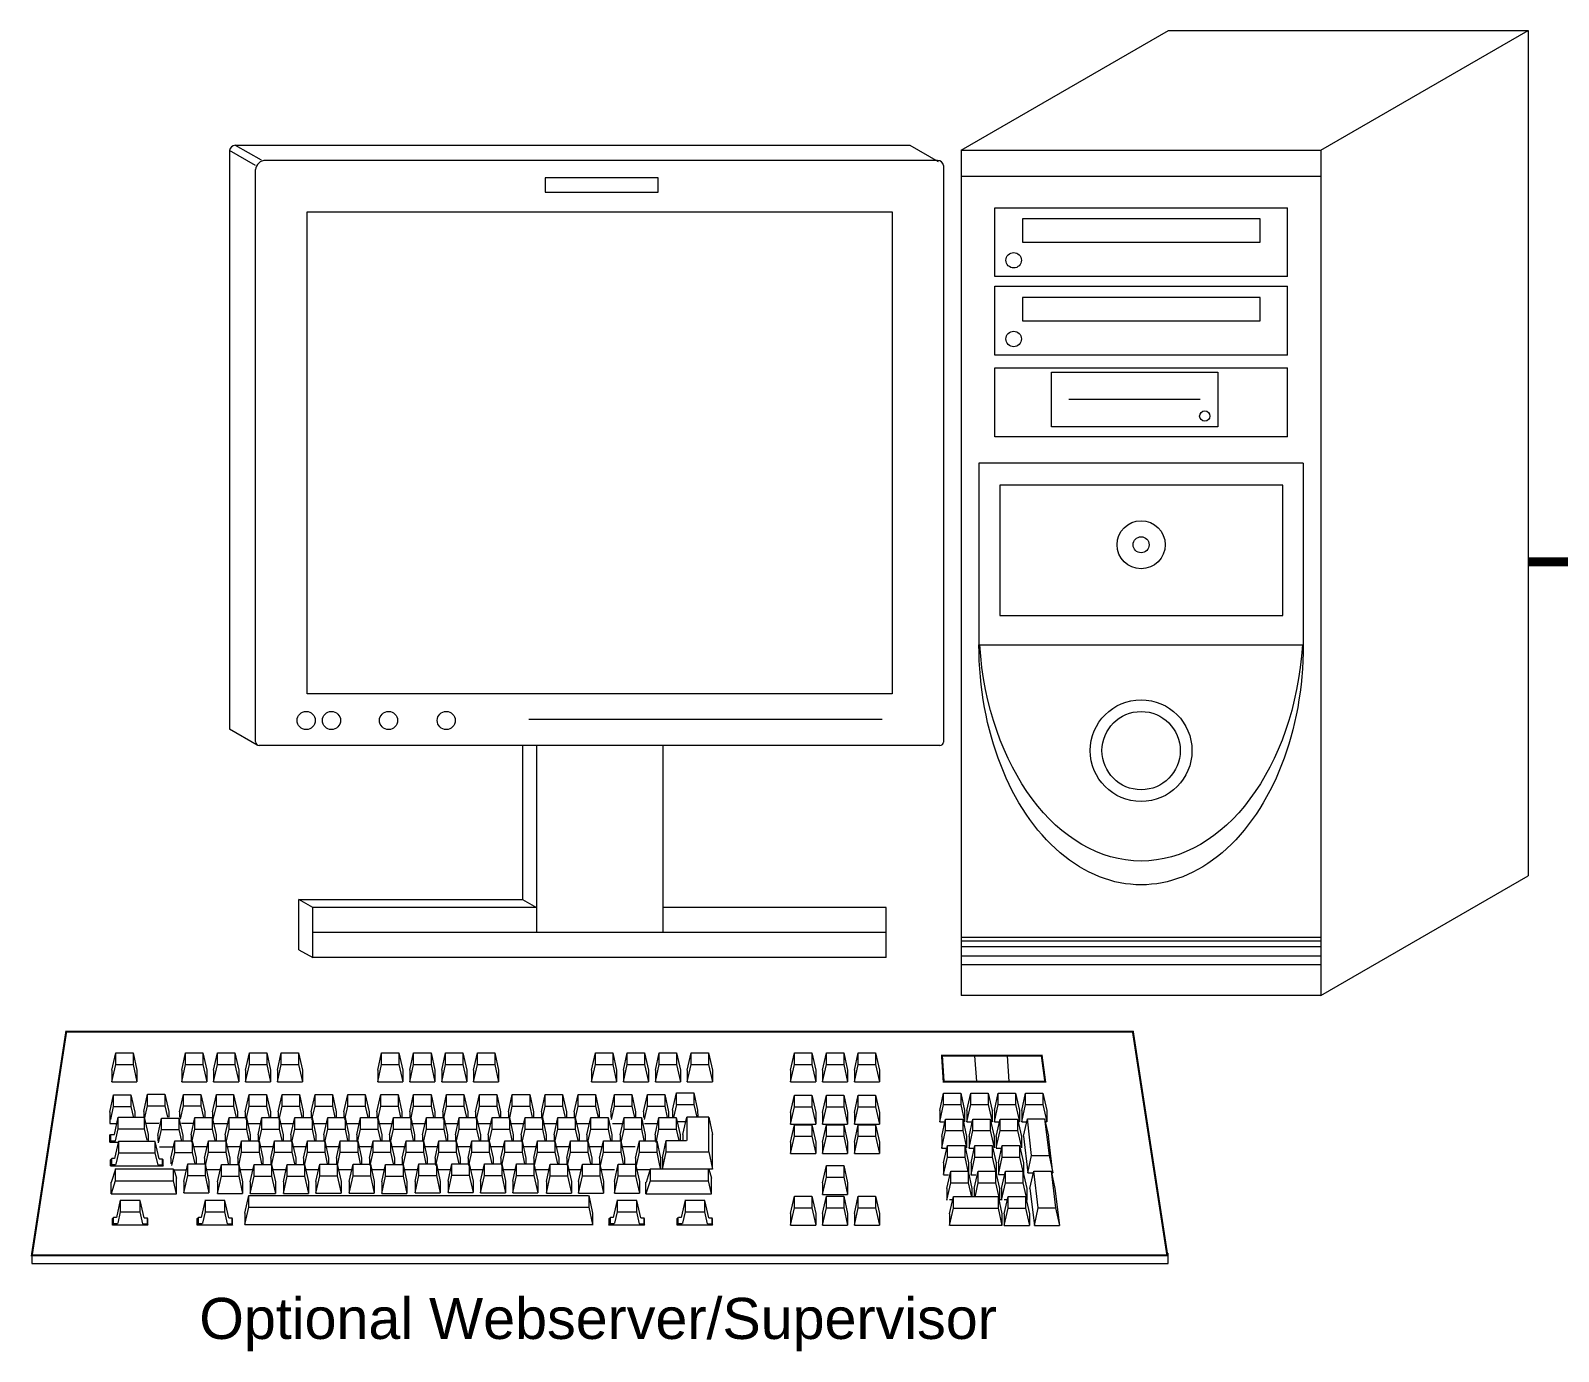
# Model space of a CAD drawing. Header units: inches. Extents: x -60 to 2005, y -577 to 104.
# Drawn here: x 1364.33 to 1374.36, y 67.42 to 76.09 of the extents above; entities that cross this region are included whole.
import ezdxf

# ---------------------------------------------------------------- set-up
doc = ezdxf.new("R2010")
doc.units = ezdxf.units.IN
doc.header["$MEASUREMENT"] = 0
doc.linetypes.add('HIDDEN2', pattern=[0.1875, 0.125, -0.0625])
doc.layers.get('0').update_dxf_attribs({"lineweight": 5})
doc.styles.add('ARIAL', font='arial.ttf')

# ---------------------------------------------------------------- blocks, each defined once
blk = doc.blocks.new('KEY', base_point=(9.745, 4.271))
for p, q in [((9.745, 4.391), (9.785, 4.571)), ((9.754, 4.314), (9.785, 4.451)), ((9.785, 4.571), (9.965, 4.571)), ((9.785, 4.451), (9.785, 4.571)), ((9.785, 4.451), (9.965, 4.451)), ((9.965, 4.571), (9.965, 4.451)), ((9.965, 4.571), (10.005, 4.391)), ((9.965, 4.451), (9.991, 4.332)), ((9.745, 4.391), (9.745, 4.332)), ((10.005, 4.391), (10.005, 4.332)), ((9.764, 4.271), (9.901, 4.271))]:
    blk.add_line(p, q)
blk = doc.blocks.new('KEY3', base_point=(12.38, 4.268))
for p, q in [((12.381, 4.363), (12.421, 4.543)), ((12.421, 4.423), (12.421, 4.543)), ((12.421, 4.543), (12.601, 4.543)), ((12.601, 4.543), (12.641, 4.363)), ((12.601, 4.543), (12.601, 4.423)), ((12.381, 4.243), (12.421, 4.423)), ((12.381, 4.363), (12.381, 4.243)), ((12.421, 4.423), (12.601, 4.423)), ((12.601, 4.423), (12.641, 4.243)), ((12.641, 4.363), (12.641, 4.243)), ((12.381, 4.243), (12.641, 4.243))]:
    blk.add_line(p, q)
blk = doc.blocks.new('*X93')
at = {"color": 0}
for p, q in [((22.75, 3.5), (22.75, 3.5)), ((22.78125, 3.3125), (22.78125, 3.3125)), ((22.8125, 3.125), (22.8125, 3.125))]:
    blk.add_line(p, q, dxfattribs=at)
blk = doc.blocks.new('*X92')
at = {"color": 0}
for p, q in [((22.84375, 2.8125), (22.84375, 2.8125)), ((22.875, 2.625), (22.875, 2.625)), ((22.875, 2.5), (22.875, 2.5)), ((22.90625, 2.3125), (22.90625, 2.3125))]:
    blk.add_line(p, q, dxfattribs=at)

msp = doc.modelspace()

# ---------------------------------------------------------------- linework, layer by layer
for p, q in [((1370.441, 75.309), (1371.802, 76.095)), ((1371.802, 76.095), (1374.164, 76.095)), ((1372.803, 75.309), (1374.164, 76.095)), ((1374.164, 76.095), (1374.164, 70.546)), ((1365.805, 75.21), (1365.635, 75.308)), ((1365.635, 75.308), (1365.635, 71.509)), ((1365.844, 75.243), (1365.673, 75.341)), ((1370.105, 75.341), (1365.674, 75.341)), ((1370.291, 75.234), (1370.105, 75.341)), ((1370.441, 75.309), (1370.441, 69.76)), ((1370.441, 75.309), (1372.803, 75.309)), ((1372.803, 75.309), (1372.803, 69.76)), ((1365.805, 71.426), (1365.805, 75.182)), ((1365.872, 75.243), (1370.285, 75.243)), ((1370.325, 75.21), (1370.325, 71.423)), ((1368.45, 75.128), (1367.707, 75.128)), ((1367.707, 75.128), (1367.707, 75.033)), ((1368.45, 75.033), (1368.45, 75.128)), ((1370.441, 75.139), (1372.803, 75.139)), ((1367.707, 75.033), (1368.45, 75.033)), ((1366.144, 74.904), (1369.986, 74.904)), ((1366.144, 71.74), (1366.144, 74.904)), ((1369.986, 74.904), (1369.986, 71.74)), ((1370.662, 74.932), (1372.583, 74.932)), ((1370.662, 74.48), (1370.662, 74.932)), ((1372.583, 74.48), (1372.583, 74.932)), ((1372.403, 74.858), (1370.842, 74.858)), ((1370.842, 74.858), (1370.842, 74.706)), ((1372.403, 74.706), (1372.403, 74.858)), ((1370.842, 74.706), (1372.403, 74.706)), ((1372.583, 74.48), (1370.662, 74.48)), ((1370.662, 74.416), (1372.583, 74.416)), ((1370.662, 73.964), (1370.662, 74.416)), ((1372.583, 73.964), (1372.583, 74.416)), ((1372.403, 74.342), (1370.842, 74.342)), ((1370.842, 74.342), (1370.842, 74.189)), ((1372.403, 74.189), (1372.403, 74.342)), ((1370.842, 74.189), (1372.403, 74.189)), ((1372.583, 73.964), (1370.662, 73.964)), ((1370.662, 73.88), (1372.583, 73.88)), ((1370.662, 73.428), (1370.662, 73.88)), ((1372.583, 73.428), (1372.583, 73.88)), ((1371.033, 73.851), (1372.125, 73.851)), ((1371.033, 73.493), (1371.033, 73.851)), ((1372.125, 73.851), (1372.125, 73.493)), ((1372.01, 73.672), (1371.148, 73.672)), ((1372.125, 73.493), (1371.033, 73.493)), ((1372.583, 73.428), (1370.662, 73.428)), ((1372.687, 73.255), (1370.557, 73.255)), ((1370.557, 73.255), (1370.557, 72.061)), ((1372.687, 73.255), (1372.687, 72.061)), ((1372.552, 73.111), (1370.693, 73.111)), ((1370.693, 73.111), (1370.693, 72.255)), ((1372.552, 72.255), (1372.552, 73.111)), ((1370.693, 72.255), (1372.552, 72.255)), ((1370.557, 72.061), (1372.687, 72.061)), ((1369.986, 71.74), (1366.144, 71.74)), ((1369.921, 71.572), (1367.6, 71.572)), ((1365.816, 71.404), (1365.635, 71.509)), ((1370.301, 71.401), (1365.829, 71.401)), ((1367.558, 71.401), (1367.558, 70.389)), ((1367.65, 71.401), (1367.65, 70.336)), ((1368.48, 71.401), (1368.48, 70.336)), ((1372.803, 69.76), (1374.164, 70.546)), ((1366.09, 70.06), (1366.09, 70.389)), ((1366.182, 70.336), (1366.09, 70.389)), ((1366.09, 70.389), (1367.558, 70.389)), ((1367.558, 70.389), (1367.65, 70.336)), ((1366.182, 70.008), (1366.182, 70.336)), ((1367.65, 70.336), (1366.182, 70.336)), ((1367.65, 70.336), (1367.65, 70.172)), ((1369.948, 70.336), (1368.48, 70.336)), ((1368.48, 70.336), (1368.48, 70.172)), ((1369.948, 70.008), (1369.948, 70.336)), ((1369.948, 70.172), (1366.182, 70.172)), ((1366.09, 70.06), (1366.182, 70.008)), ((1372.803, 70.14), (1370.441, 70.14)), ((1372.803, 70.117), (1370.441, 70.117)), ((1372.803, 70.079), (1370.441, 70.079)), ((1369.948, 70.008), (1366.182, 70.008)), ((1372.803, 70.018), (1370.441, 70.018)), ((1372.803, 69.961), (1370.441, 69.961)), ((1372.803, 69.76), (1370.441, 69.76)), ((1364.862, 69.268), (1364.887, 69.382)), ((1364.887, 69.382), (1365.001, 69.382)), ((1364.887, 69.306), (1364.887, 69.382)), ((1365.001, 69.382), (1365.026, 69.268)), ((1365.001, 69.382), (1365.001, 69.306)), ((1365.321, 69.268), (1365.346, 69.382)), ((1365.346, 69.382), (1365.46, 69.382)), ((1365.346, 69.306), (1365.346, 69.382)), ((1365.46, 69.382), (1365.485, 69.268)), ((1365.46, 69.382), (1365.46, 69.306)), ((1365.53, 69.268), (1365.556, 69.382)), ((1365.556, 69.382), (1365.669, 69.382)), ((1365.556, 69.306), (1365.556, 69.382)), ((1365.669, 69.382), (1365.695, 69.268)), ((1365.669, 69.382), (1365.669, 69.306)), ((1365.74, 69.268), (1365.765, 69.382)), ((1365.765, 69.382), (1365.879, 69.382)), ((1365.765, 69.306), (1365.765, 69.382)), ((1365.879, 69.382), (1365.904, 69.268)), ((1365.879, 69.382), (1365.879, 69.306)), ((1365.949, 69.268), (1365.974, 69.382)), ((1365.974, 69.382), (1366.088, 69.382)), ((1365.974, 69.306), (1365.974, 69.382)), ((1366.088, 69.382), (1366.114, 69.268)), ((1366.088, 69.382), (1366.088, 69.306)), ((1366.608, 69.268), (1366.633, 69.382)), ((1366.633, 69.382), (1366.747, 69.382)), ((1366.633, 69.306), (1366.633, 69.382)), ((1366.747, 69.382), (1366.773, 69.268)), ((1366.747, 69.382), (1366.747, 69.306)), ((1366.819, 69.268), (1366.844, 69.382)), ((1366.844, 69.382), (1366.958, 69.382)), ((1366.844, 69.306), (1366.844, 69.382)), ((1366.958, 69.382), (1366.958, 69.306)), ((1366.958, 69.382), (1366.983, 69.268)), ((1367.028, 69.268), (1367.053, 69.382)), ((1367.053, 69.382), (1367.167, 69.382)), ((1367.053, 69.306), (1367.053, 69.382)), ((1367.167, 69.382), (1367.167, 69.306)), ((1367.167, 69.382), (1367.193, 69.268)), ((1367.237, 69.268), (1367.263, 69.382)), ((1367.263, 69.382), (1367.377, 69.382)), ((1367.263, 69.306), (1367.263, 69.382)), ((1367.377, 69.382), (1367.377, 69.306)), ((1367.377, 69.382), (1367.402, 69.268)), ((1368.013, 69.268), (1368.038, 69.382)), ((1368.038, 69.382), (1368.152, 69.382)), ((1368.038, 69.306), (1368.038, 69.382)), ((1368.152, 69.382), (1368.177, 69.268)), ((1368.152, 69.382), (1368.152, 69.306)), ((1368.222, 69.268), (1368.247, 69.382)), ((1368.247, 69.382), (1368.361, 69.382)), ((1368.247, 69.306), (1368.247, 69.382)), ((1368.361, 69.382), (1368.361, 69.306)), ((1368.361, 69.382), (1368.387, 69.268)), ((1368.432, 69.268), (1368.457, 69.382)), ((1368.457, 69.306), (1368.457, 69.382)), ((1368.457, 69.382), (1368.571, 69.382)), ((1368.571, 69.382), (1368.571, 69.306)), ((1368.571, 69.382), (1368.596, 69.268)), ((1368.641, 69.268), (1368.666, 69.382)), ((1368.666, 69.382), (1368.78, 69.382)), ((1368.666, 69.306), (1368.666, 69.382)), ((1368.78, 69.382), (1368.78, 69.306)), ((1368.78, 69.382), (1368.806, 69.268)), ((1369.32, 69.268), (1369.345, 69.382)), ((1369.345, 69.382), (1369.459, 69.382)), ((1369.345, 69.306), (1369.345, 69.382)), ((1369.459, 69.382), (1369.459, 69.306)), ((1369.459, 69.382), (1369.485, 69.268)), ((1369.53, 69.268), (1369.555, 69.382)), ((1369.555, 69.382), (1369.669, 69.382)), ((1369.555, 69.306), (1369.555, 69.382)), ((1369.669, 69.382), (1369.694, 69.268)), ((1369.669, 69.382), (1369.669, 69.306)), ((1369.739, 69.268), (1369.764, 69.382)), ((1369.764, 69.306), (1369.764, 69.382)), ((1369.764, 69.382), (1369.878, 69.382)), ((1369.878, 69.382), (1369.904, 69.268)), ((1369.878, 69.382), (1369.878, 69.306)), ((1370.528, 69.364), (1370.54, 69.194)), ((1370.743, 69.364), (1370.754, 69.194)), ((1364.862, 69.192), (1364.887, 69.306)), ((1364.862, 69.268), (1364.862, 69.192)), ((1364.887, 69.306), (1365.001, 69.306)), ((1365.001, 69.306), (1365.026, 69.192)), ((1365.026, 69.268), (1365.026, 69.192)), ((1365.321, 69.192), (1365.346, 69.306)), ((1365.321, 69.268), (1365.321, 69.192)), ((1365.346, 69.306), (1365.46, 69.306)), ((1365.46, 69.306), (1365.485, 69.192)), ((1365.485, 69.268), (1365.485, 69.192)), ((1365.53, 69.192), (1365.556, 69.306)), ((1365.53, 69.268), (1365.53, 69.192)), ((1365.556, 69.306), (1365.669, 69.306)), ((1365.669, 69.306), (1365.695, 69.192)), ((1365.695, 69.268), (1365.695, 69.192)), ((1365.74, 69.192), (1365.765, 69.306)), ((1365.74, 69.268), (1365.74, 69.192)), ((1365.765, 69.306), (1365.879, 69.306)), ((1365.879, 69.306), (1365.904, 69.192)), ((1365.904, 69.268), (1365.904, 69.192)), ((1365.949, 69.192), (1365.974, 69.306)), ((1365.949, 69.268), (1365.949, 69.192)), ((1365.974, 69.306), (1366.088, 69.306)), ((1366.088, 69.306), (1366.114, 69.192)), ((1366.114, 69.268), (1366.114, 69.192)), ((1366.608, 69.192), (1366.633, 69.306)), ((1366.608, 69.268), (1366.608, 69.192)), ((1366.633, 69.306), (1366.747, 69.306)), ((1366.747, 69.306), (1366.773, 69.192)), ((1366.773, 69.268), (1366.773, 69.192)), ((1366.819, 69.192), (1366.844, 69.306)), ((1366.819, 69.268), (1366.819, 69.192)), ((1366.844, 69.306), (1366.958, 69.306)), ((1366.958, 69.306), (1366.983, 69.192)), ((1366.983, 69.268), (1366.983, 69.192)), ((1367.028, 69.192), (1367.053, 69.306)), ((1367.028, 69.268), (1367.028, 69.192)), ((1367.053, 69.306), (1367.167, 69.306)), ((1367.167, 69.306), (1367.193, 69.192)), ((1367.193, 69.268), (1367.193, 69.192)), ((1367.237, 69.192), (1367.263, 69.306)), ((1367.237, 69.268), (1367.237, 69.192)), ((1367.263, 69.306), (1367.377, 69.306)), ((1367.377, 69.306), (1367.402, 69.192)), ((1367.402, 69.268), (1367.402, 69.192)), ((1368.013, 69.192), (1368.038, 69.306)), ((1368.013, 69.268), (1368.013, 69.192)), ((1368.038, 69.306), (1368.152, 69.306)), ((1368.152, 69.306), (1368.177, 69.192)), ((1368.177, 69.268), (1368.177, 69.192)), ((1368.222, 69.192), (1368.247, 69.306)), ((1368.222, 69.268), (1368.222, 69.192)), ((1368.247, 69.306), (1368.361, 69.306)), ((1368.361, 69.306), (1368.387, 69.192)), ((1368.387, 69.268), (1368.387, 69.192)), ((1368.432, 69.192), (1368.457, 69.306)), ((1368.432, 69.268), (1368.432, 69.192)), ((1368.457, 69.306), (1368.571, 69.306)), ((1368.571, 69.306), (1368.596, 69.192)), ((1368.596, 69.268), (1368.596, 69.192)), ((1368.641, 69.192), (1368.666, 69.306)), ((1368.641, 69.268), (1368.641, 69.192)), ((1368.666, 69.306), (1368.78, 69.306)), ((1368.78, 69.306), (1368.806, 69.192)), ((1368.806, 69.268), (1368.806, 69.192)), ((1369.32, 69.192), (1369.345, 69.306)), ((1369.32, 69.268), (1369.32, 69.192)), ((1369.345, 69.306), (1369.459, 69.306)), ((1369.459, 69.306), (1369.485, 69.192)), ((1369.485, 69.268), (1369.485, 69.192)), ((1369.53, 69.192), (1369.555, 69.306)), ((1369.53, 69.268), (1369.53, 69.192)), ((1369.555, 69.306), (1369.669, 69.306)), ((1369.669, 69.306), (1369.694, 69.192)), ((1369.694, 69.268), (1369.694, 69.192)), ((1369.739, 69.192), (1369.764, 69.306)), ((1369.739, 69.268), (1369.739, 69.192)), ((1369.764, 69.306), (1369.878, 69.306)), ((1369.878, 69.306), (1369.904, 69.192)), ((1369.904, 69.268), (1369.904, 69.192)), ((1364.862, 69.192), (1365.026, 69.192)), ((1365.321, 69.192), (1365.485, 69.192)), ((1365.53, 69.192), (1365.695, 69.192)), ((1365.74, 69.192), (1365.904, 69.192)), ((1365.949, 69.192), (1366.114, 69.192)), ((1366.608, 69.192), (1366.773, 69.192)), ((1366.819, 69.192), (1366.983, 69.192)), ((1367.028, 69.192), (1367.193, 69.192)), ((1367.237, 69.192), (1367.402, 69.192)), ((1368.013, 69.192), (1368.177, 69.192)), ((1368.222, 69.192), (1368.387, 69.192)), ((1368.432, 69.192), (1368.596, 69.192)), ((1368.641, 69.192), (1368.806, 69.192)), ((1369.32, 69.192), (1369.485, 69.192)), ((1369.53, 69.192), (1369.694, 69.192)), ((1369.739, 69.192), (1369.904, 69.192)), ((1364.848, 68.994), (1364.873, 69.107)), ((1364.873, 69.107), (1364.987, 69.107)), ((1364.873, 69.031), (1364.873, 69.107)), ((1364.987, 69.107), (1364.987, 69.031)), ((1364.987, 69.107), (1365.012, 68.994)), ((1365.522, 68.995), (1365.548, 69.109)), ((1365.548, 69.033), (1365.548, 69.109)), ((1365.548, 69.109), (1365.661, 69.109)), ((1365.661, 69.109), (1365.687, 68.995)), ((1365.661, 69.109), (1365.661, 69.033)), ((1365.738, 68.995), (1365.764, 69.109)), ((1365.764, 69.033), (1365.764, 69.109)), ((1365.764, 69.109), (1365.878, 69.109)), ((1365.878, 69.109), (1365.878, 69.033)), ((1365.878, 69.109), (1365.903, 68.995)), ((1365.954, 68.995), (1365.98, 69.109)), ((1365.98, 69.109), (1366.094, 69.109)), ((1365.98, 69.033), (1365.98, 69.109)), ((1366.094, 69.109), (1366.094, 69.033)), ((1366.094, 69.109), (1366.119, 68.995)), ((1366.17, 68.995), (1366.196, 69.109)), ((1366.196, 69.109), (1366.31, 69.109)), ((1366.196, 69.033), (1366.196, 69.109)), ((1366.31, 69.109), (1366.31, 69.033)), ((1366.31, 69.109), (1366.335, 68.995)), ((1366.386, 68.995), (1366.412, 69.109)), ((1366.412, 69.033), (1366.412, 69.109)), ((1366.412, 69.109), (1366.526, 69.109)), ((1366.526, 69.109), (1366.526, 69.033)), ((1366.526, 69.109), (1366.551, 68.995)), ((1366.602, 68.995), (1366.628, 69.109)), ((1366.628, 69.109), (1366.742, 69.109)), ((1366.628, 69.033), (1366.628, 69.109)), ((1366.742, 69.109), (1366.767, 68.995)), ((1366.742, 69.109), (1366.742, 69.033)), ((1366.819, 68.995), (1366.844, 69.109)), ((1366.844, 69.109), (1366.958, 69.109)), ((1366.844, 69.033), (1366.844, 69.109)), ((1366.958, 69.109), (1366.958, 69.033)), ((1366.958, 69.109), (1366.983, 68.995)), ((1367.035, 68.995), (1367.06, 69.109)), ((1367.06, 69.033), (1367.06, 69.109)), ((1367.06, 69.109), (1367.174, 69.109)), ((1367.174, 69.109), (1367.174, 69.033)), ((1367.174, 69.109), (1367.199, 68.995)), ((1367.251, 68.995), (1367.276, 69.109)), ((1367.276, 69.109), (1367.39, 69.109)), ((1367.276, 69.033), (1367.276, 69.109)), ((1367.39, 69.109), (1367.39, 69.033)), ((1367.39, 69.109), (1367.415, 68.995)), ((1367.467, 68.995), (1367.492, 69.109)), ((1367.492, 69.109), (1367.606, 69.109)), ((1367.492, 69.033), (1367.492, 69.109)), ((1367.606, 69.109), (1367.606, 69.033)), ((1367.606, 69.109), (1367.631, 68.995)), ((1367.683, 68.995), (1367.708, 69.109)), ((1367.708, 69.033), (1367.708, 69.109)), ((1367.708, 69.109), (1367.822, 69.109)), ((1367.822, 69.109), (1367.822, 69.033)), ((1367.822, 69.109), (1367.847, 68.995)), ((1367.899, 68.995), (1367.924, 69.109)), ((1367.924, 69.109), (1368.038, 69.109)), ((1367.924, 69.033), (1367.924, 69.109)), ((1368.038, 69.109), (1368.038, 69.033)), ((1368.038, 69.109), (1368.063, 68.995)), ((1368.138, 68.995), (1368.163, 69.109)), ((1368.163, 69.033), (1368.163, 69.109)), ((1368.163, 69.109), (1368.277, 69.109)), ((1368.277, 69.109), (1368.302, 68.995)), ((1368.277, 69.109), (1368.277, 69.033)), ((1368.354, 68.995), (1368.379, 69.109)), ((1368.379, 69.033), (1368.379, 69.109)), ((1368.379, 69.109), (1368.493, 69.109)), ((1368.493, 69.109), (1368.518, 68.995)), ((1368.493, 69.109), (1368.493, 69.033)), ((1368.545, 69.007), (1368.57, 69.12)), ((1368.57, 69.044), (1368.551, 68.958)), ((1368.57, 69.12), (1368.684, 69.12)), ((1368.57, 69.044), (1368.57, 69.12)), ((1368.57, 69.044), (1368.684, 69.044)), ((1368.684, 69.12), (1368.709, 69.007)), ((1368.684, 69.12), (1368.684, 69.044)), ((1368.684, 69.044), (1368.703, 68.96)), ((1369.32, 68.991), (1369.345, 69.104)), ((1369.345, 69.104), (1369.459, 69.104)), ((1369.345, 69.029), (1369.345, 69.104)), ((1369.459, 69.104), (1369.485, 68.991)), ((1369.459, 69.104), (1369.459, 69.029)), ((1369.53, 68.991), (1369.555, 69.104)), ((1369.555, 69.104), (1369.669, 69.104)), ((1369.555, 69.029), (1369.555, 69.104)), ((1369.669, 69.104), (1369.669, 69.029)), ((1369.669, 69.104), (1369.694, 68.991)), ((1369.739, 68.991), (1369.764, 69.104)), ((1369.764, 69.029), (1369.764, 69.104)), ((1369.764, 69.104), (1369.878, 69.104)), ((1369.878, 69.104), (1369.904, 68.991)), ((1369.878, 69.104), (1369.878, 69.029)), ((1370.299, 69.005), (1370.324, 69.119)), ((1370.324, 69.043), (1370.324, 69.119)), ((1370.324, 69.119), (1370.438, 69.119)), ((1370.438, 69.119), (1370.463, 69.005)), ((1370.438, 69.119), (1370.438, 69.043)), ((1370.478, 69.005), (1370.504, 69.119)), ((1370.504, 69.119), (1370.618, 69.119)), ((1370.504, 69.043), (1370.504, 69.119)), ((1370.618, 69.119), (1370.643, 69.005)), ((1370.618, 69.119), (1370.618, 69.043)), ((1370.658, 69.005), (1370.684, 69.119)), ((1370.684, 69.119), (1370.797, 69.119)), ((1370.684, 69.043), (1370.684, 69.119)), ((1370.797, 69.119), (1370.823, 69.005)), ((1370.797, 69.119), (1370.797, 69.043)), ((1370.838, 69.005), (1370.863, 69.119)), ((1370.863, 69.119), (1370.977, 69.119)), ((1370.863, 69.043), (1370.863, 69.119)), ((1370.977, 69.119), (1370.977, 69.043)), ((1370.977, 69.119), (1371.003, 69.005)), ((1364.848, 68.994), (1364.848, 68.956)), ((1364.848, 68.956), (1364.848, 68.918)), ((1364.854, 68.945), (1364.873, 69.031)), ((1364.873, 69.031), (1364.987, 69.031)), ((1364.878, 68.846), (1364.903, 68.96)), ((1364.903, 68.96), (1365.075, 68.96)), ((1364.903, 68.884), (1364.903, 68.96)), ((1364.987, 69.031), (1365.003, 68.956)), ((1365.012, 68.994), (1365.012, 68.956)), ((1365.075, 68.96), (1365.101, 68.846)), ((1365.075, 68.96), (1365.075, 68.884)), ((1365.522, 68.995), (1365.522, 68.958)), ((1365.528, 68.946), (1365.548, 69.033)), ((1365.548, 69.033), (1365.661, 69.033)), ((1365.661, 69.033), (1365.678, 68.958)), ((1365.687, 68.995), (1365.687, 68.958)), ((1365.738, 68.995), (1365.738, 68.958)), ((1365.744, 68.946), (1365.764, 69.033)), ((1365.764, 69.033), (1365.878, 69.033)), ((1365.878, 69.033), (1365.894, 68.958)), ((1365.903, 68.995), (1365.903, 68.958)), ((1365.954, 68.995), (1365.954, 68.958)), ((1365.96, 68.946), (1365.98, 69.033)), ((1365.98, 69.033), (1366.094, 69.033)), ((1366.094, 69.033), (1366.11, 68.958)), ((1366.119, 68.995), (1366.119, 68.958)), ((1366.17, 68.995), (1366.17, 68.958)), ((1366.176, 68.946), (1366.196, 69.033)), ((1366.196, 69.033), (1366.31, 69.033)), ((1366.31, 69.033), (1366.326, 68.958)), ((1366.335, 68.995), (1366.335, 68.958)), ((1366.386, 68.995), (1366.386, 68.958)), ((1366.392, 68.946), (1366.412, 69.033)), ((1366.412, 69.033), (1366.526, 69.033)), ((1366.526, 69.033), (1366.542, 68.958)), ((1366.551, 68.995), (1366.551, 68.958)), ((1366.602, 68.995), (1366.602, 68.958)), ((1366.609, 68.946), (1366.628, 69.033)), ((1366.628, 69.033), (1366.742, 69.033)), ((1366.742, 69.033), (1366.758, 68.958)), ((1366.767, 68.995), (1366.767, 68.958)), ((1366.819, 68.995), (1366.819, 68.958)), ((1366.825, 68.946), (1366.844, 69.033)), ((1366.844, 69.033), (1366.958, 69.033)), ((1366.958, 69.033), (1366.974, 68.958)), ((1366.983, 68.995), (1366.983, 68.958)), ((1367.035, 68.995), (1367.035, 68.958)), ((1367.041, 68.946), (1367.06, 69.033)), ((1367.06, 69.033), (1367.174, 69.033)), ((1367.174, 69.033), (1367.19, 68.958)), ((1367.199, 68.995), (1367.199, 68.958)), ((1367.251, 68.995), (1367.251, 68.958)), ((1367.257, 68.946), (1367.276, 69.033)), ((1367.276, 69.033), (1367.39, 69.033)), ((1367.39, 69.033), (1367.407, 68.958)), ((1367.415, 68.995), (1367.415, 68.958)), ((1367.467, 68.995), (1367.467, 68.958)), ((1367.473, 68.946), (1367.492, 69.033)), ((1367.492, 69.033), (1367.606, 69.033)), ((1367.606, 69.033), (1367.623, 68.958)), ((1367.631, 68.995), (1367.631, 68.958)), ((1367.683, 68.995), (1367.683, 68.958)), ((1367.689, 68.946), (1367.708, 69.033)), ((1367.708, 69.033), (1367.822, 69.033)), ((1367.822, 69.033), (1367.839, 68.958)), ((1367.847, 68.995), (1367.847, 68.958)), ((1367.899, 68.995), (1367.899, 68.958)), ((1367.905, 68.946), (1367.924, 69.033)), ((1367.924, 69.033), (1368.038, 69.033)), ((1368.038, 69.033), (1368.055, 68.958)), ((1368.063, 68.995), (1368.063, 68.958)), ((1368.138, 68.995), (1368.138, 68.958)), ((1368.144, 68.946), (1368.163, 69.033)), ((1368.163, 69.033), (1368.277, 69.033)), ((1368.277, 69.033), (1368.294, 68.958)), ((1368.302, 68.995), (1368.302, 68.958)), ((1368.354, 68.995), (1368.354, 68.958)), ((1368.36, 68.946), (1368.379, 69.033)), ((1368.379, 69.033), (1368.493, 69.033)), ((1368.43, 68.844), (1368.455, 68.958)), ((1368.455, 68.882), (1368.455, 68.958)), ((1368.455, 68.958), (1368.569, 68.958)), ((1368.493, 69.033), (1368.51, 68.958)), ((1368.518, 68.995), (1368.518, 68.958)), ((1368.545, 69.007), (1368.545, 68.958)), ((1368.569, 68.958), (1368.569, 68.882)), ((1368.569, 68.958), (1368.594, 68.844)), ((1368.612, 68.847), (1368.638, 68.96)), ((1368.782, 68.96), (1368.638, 68.96)), ((1368.638, 68.96), (1368.638, 68.808)), ((1368.709, 69.007), (1368.71, 68.96)), ((1368.782, 68.732), (1368.782, 68.961)), ((1368.782, 68.96), (1368.807, 68.847)), ((1369.32, 68.915), (1369.345, 69.029)), ((1369.32, 68.991), (1369.32, 68.915)), ((1369.345, 69.029), (1369.459, 69.029)), ((1369.459, 69.029), (1369.485, 68.915)), ((1369.485, 68.991), (1369.485, 68.915)), ((1369.53, 68.915), (1369.555, 69.029)), ((1369.53, 68.991), (1369.53, 68.915)), ((1369.555, 69.029), (1369.669, 69.029)), ((1369.669, 69.029), (1369.694, 68.915)), ((1369.694, 68.991), (1369.694, 68.915)), ((1369.739, 68.915), (1369.764, 69.029)), ((1369.739, 68.991), (1369.739, 68.915)), ((1369.764, 69.029), (1369.878, 69.029)), ((1369.878, 69.029), (1369.904, 68.915)), ((1369.904, 68.991), (1369.904, 68.915)), ((1370.299, 68.929), (1370.324, 69.043)), ((1370.299, 69.005), (1370.299, 68.929)), ((1370.312, 68.834), (1370.337, 68.948)), ((1370.324, 69.043), (1370.438, 69.043)), ((1370.337, 68.872), (1370.337, 68.948)), ((1370.337, 68.948), (1370.451, 68.948)), ((1370.438, 69.043), (1370.463, 68.929)), ((1370.451, 68.948), (1370.451, 68.872)), ((1370.451, 68.948), (1370.476, 68.834)), ((1370.463, 69.005), (1370.463, 68.929)), ((1370.478, 68.929), (1370.504, 69.043)), ((1370.478, 69.005), (1370.478, 68.929)), ((1370.492, 68.834), (1370.517, 68.948)), ((1370.504, 69.043), (1370.618, 69.043)), ((1370.517, 68.948), (1370.631, 68.948)), ((1370.517, 68.872), (1370.517, 68.948)), ((1370.618, 69.043), (1370.643, 68.929)), ((1370.631, 68.948), (1370.631, 68.872)), ((1370.631, 68.948), (1370.656, 68.834)), ((1370.643, 69.005), (1370.643, 68.929)), ((1370.658, 68.929), (1370.684, 69.043)), ((1370.658, 69.005), (1370.658, 68.929)), ((1370.671, 68.834), (1370.697, 68.948)), ((1370.684, 69.043), (1370.797, 69.043)), ((1370.697, 68.948), (1370.811, 68.948)), ((1370.697, 68.872), (1370.697, 68.948)), ((1370.797, 69.043), (1370.823, 68.929)), ((1370.811, 68.948), (1370.811, 68.872)), ((1370.811, 68.948), (1370.836, 68.834)), ((1370.823, 69.005), (1370.823, 68.929)), ((1370.838, 68.929), (1370.863, 69.043)), ((1370.838, 69.005), (1370.838, 68.929)), ((1370.849, 68.836), (1370.875, 68.95)), ((1370.863, 69.043), (1370.977, 69.043)), ((1370.875, 68.95), (1370.988, 68.95)), ((1370.903, 68.708), (1370.875, 68.95)), ((1370.977, 69.043), (1371.003, 68.929)), ((1370.988, 68.95), (1371.014, 68.836)), ((1370.988, 68.95), (1371.017, 68.708)), ((1371.003, 69.005), (1371.003, 68.929)), ((1364.848, 68.918), (1364.862, 68.918)), ((1364.848, 68.839), (1364.853, 68.846)), ((1364.853, 68.846), (1364.878, 68.846)), ((1364.854, 68.806), (1364.854, 68.846)), ((1364.86, 68.918), (1364.893, 68.918)), ((1364.886, 68.806), (1364.903, 68.884)), ((1364.903, 68.884), (1365.075, 68.884)), ((1365.075, 68.884), (1365.092, 68.809)), ((1365.101, 68.846), (1365.101, 68.809)), ((1365.534, 68.919), (1365.621, 68.919)), ((1365.75, 68.919), (1365.837, 68.919)), ((1365.966, 68.919), (1366.053, 68.919)), ((1366.182, 68.919), (1366.269, 68.919)), ((1366.399, 68.919), (1366.485, 68.919)), ((1366.615, 68.919), (1366.701, 68.919)), ((1366.831, 68.919), (1366.917, 68.919)), ((1367.047, 68.919), (1367.133, 68.919)), ((1367.263, 68.919), (1367.349, 68.919)), ((1367.479, 68.919), (1367.566, 68.919)), ((1367.695, 68.919), (1367.782, 68.919)), ((1367.911, 68.919), (1367.998, 68.919)), ((1368.15, 68.919), (1368.216, 68.919)), ((1368.346, 68.919), (1368.348, 68.919)), ((1368.361, 68.919), (1368.432, 68.919)), ((1368.366, 68.919), (1368.453, 68.919)), ((1368.43, 68.844), (1368.43, 68.807)), ((1368.436, 68.795), (1368.455, 68.882)), ((1368.455, 68.882), (1368.569, 68.882)), ((1368.569, 68.882), (1368.586, 68.807)), ((1368.575, 68.931), (1368.624, 68.931)), ((1368.594, 68.844), (1368.594, 68.807)), ((1368.612, 68.847), (1368.612, 68.808)), ((1368.807, 68.618), (1368.807, 68.849)), ((1369.32, 68.915), (1369.485, 68.915)), ((1369.32, 68.797), (1369.345, 68.911)), ((1369.345, 68.911), (1369.459, 68.911)), ((1369.345, 68.835), (1369.345, 68.911)), ((1369.459, 68.911), (1369.459, 68.835)), ((1369.459, 68.911), (1369.485, 68.797)), ((1369.53, 68.915), (1369.694, 68.915)), ((1369.53, 68.797), (1369.555, 68.911)), ((1369.555, 68.911), (1369.669, 68.911)), ((1369.555, 68.835), (1369.555, 68.911)), ((1369.669, 68.911), (1369.694, 68.797)), ((1369.669, 68.911), (1369.669, 68.835)), ((1369.739, 68.915), (1369.904, 68.915)), ((1369.739, 68.797), (1369.764, 68.911)), ((1369.764, 68.835), (1369.764, 68.911)), ((1369.764, 68.911), (1369.878, 68.911)), ((1369.878, 68.911), (1369.904, 68.797)), ((1369.878, 68.911), (1369.878, 68.835)), ((1370.299, 68.929), (1370.332, 68.929)), ((1370.312, 68.758), (1370.337, 68.872)), ((1370.337, 68.872), (1370.451, 68.872)), ((1370.451, 68.872), (1370.476, 68.758)), ((1370.463, 68.929), (1370.455, 68.929)), ((1370.478, 68.929), (1370.513, 68.929)), ((1370.492, 68.758), (1370.517, 68.872)), ((1370.517, 68.872), (1370.631, 68.872)), ((1370.631, 68.872), (1370.656, 68.758)), ((1370.643, 68.929), (1370.637, 68.929)), ((1370.658, 68.929), (1370.691, 68.929)), ((1370.671, 68.758), (1370.697, 68.872)), ((1370.697, 68.872), (1370.811, 68.872)), ((1370.811, 68.872), (1370.836, 68.758)), ((1370.823, 68.929), (1370.818, 68.929)), ((1370.838, 68.929), (1370.87, 68.929)), ((1371.003, 68.929), (1370.994, 68.929)), ((1364.848, 68.797), (1364.848, 68.839)), ((1364.854, 68.806), (1364.848, 68.797)), ((1364.848, 68.797), (1364.903, 68.797)), ((1364.854, 68.806), (1364.886, 68.806)), ((1364.905, 68.802), (1364.879, 68.688)), ((1364.905, 68.802), (1365.146, 68.802)), ((1364.905, 68.802), (1364.905, 68.726)), ((1365.093, 68.808), (1365.095, 68.8)), ((1365.101, 68.809), (1365.101, 68.8)), ((1365.173, 68.687), (1365.147, 68.801)), ((1365.147, 68.725), (1365.147, 68.801)), ((1368.478, 68.694), (1368.503, 68.808)), ((1368.503, 68.732), (1368.503, 68.808)), ((1368.503, 68.808), (1368.636, 68.808)), ((1369.32, 68.721), (1369.345, 68.835)), ((1369.32, 68.797), (1369.32, 68.721)), ((1369.345, 68.835), (1369.459, 68.835)), ((1369.459, 68.835), (1369.485, 68.721)), ((1369.485, 68.797), (1369.485, 68.721)), ((1369.53, 68.721), (1369.555, 68.835)), ((1369.53, 68.797), (1369.53, 68.721)), ((1369.555, 68.835), (1369.669, 68.835)), ((1369.669, 68.835), (1369.694, 68.721)), ((1369.694, 68.797), (1369.694, 68.721)), ((1369.739, 68.721), (1369.764, 68.835)), ((1369.739, 68.797), (1369.739, 68.721)), ((1369.764, 68.835), (1369.878, 68.835)), ((1369.878, 68.835), (1369.904, 68.721)), ((1369.904, 68.797), (1369.904, 68.721)), ((1370.311, 68.757), (1370.344, 68.757)), ((1370.312, 68.834), (1370.312, 68.758)), ((1370.325, 68.66), (1370.35, 68.774)), ((1370.35, 68.698), (1370.35, 68.774)), ((1370.35, 68.774), (1370.464, 68.774)), ((1370.464, 68.774), (1370.464, 68.698)), ((1370.464, 68.774), (1370.489, 68.66)), ((1370.476, 68.834), (1370.476, 68.758)), ((1370.491, 68.757), (1370.525, 68.757)), ((1370.492, 68.834), (1370.492, 68.758)), ((1370.505, 68.66), (1370.53, 68.774)), ((1370.53, 68.698), (1370.53, 68.774)), ((1370.53, 68.774), (1370.644, 68.774)), ((1370.644, 68.774), (1370.669, 68.66)), ((1370.644, 68.774), (1370.644, 68.698)), ((1370.656, 68.834), (1370.656, 68.758)), ((1370.67, 68.757), (1370.703, 68.757)), ((1370.671, 68.834), (1370.671, 68.758)), ((1370.685, 68.66), (1370.71, 68.774)), ((1370.71, 68.698), (1370.71, 68.774)), ((1370.71, 68.774), (1370.824, 68.774)), ((1370.824, 68.774), (1370.824, 68.698)), ((1370.824, 68.774), (1370.849, 68.66)), ((1370.836, 68.834), (1370.836, 68.758)), ((1370.849, 68.836), (1370.878, 68.594)), ((1371.042, 68.594), (1371.014, 68.836)), ((1364.853, 68.681), (1364.861, 68.69)), ((1364.853, 68.64), (1364.853, 68.681)), ((1364.86, 68.65), (1364.853, 68.64)), ((1364.879, 68.69), (1364.861, 68.69)), ((1364.861, 68.65), (1364.861, 68.69)), ((1364.861, 68.65), (1364.886, 68.65)), ((1364.887, 68.651), (1364.887, 68.65)), ((1364.905, 68.726), (1364.888, 68.651)), ((1364.905, 68.726), (1365.146, 68.726)), ((1365.165, 68.647), (1365.147, 68.725)), ((1365.164, 68.647), (1365.193, 68.647)), ((1365.173, 68.687), (1365.193, 68.687)), ((1365.192, 68.647), (1365.198, 68.638)), ((1365.198, 68.68), (1365.193, 68.687)), ((1365.193, 68.687), (1365.193, 68.647)), ((1365.198, 68.638), (1365.198, 68.68)), ((1365.335, 68.539), (1365.36, 68.653)), ((1365.36, 68.653), (1365.474, 68.653)), ((1365.36, 68.577), (1365.36, 68.653)), ((1365.474, 68.653), (1365.499, 68.539)), ((1365.474, 68.653), (1365.474, 68.577)), ((1365.556, 68.536), (1365.581, 68.65)), ((1365.581, 68.65), (1365.695, 68.65)), ((1365.581, 68.574), (1365.581, 68.65)), ((1365.695, 68.65), (1365.72, 68.536)), ((1365.695, 68.65), (1365.695, 68.574)), ((1365.771, 68.536), (1365.797, 68.65)), ((1365.797, 68.574), (1365.797, 68.65)), ((1365.797, 68.65), (1365.91, 68.65)), ((1365.91, 68.65), (1365.91, 68.574)), ((1365.91, 68.65), (1365.936, 68.536)), ((1365.989, 68.535), (1366.014, 68.649)), ((1366.014, 68.649), (1366.128, 68.649)), ((1366.014, 68.573), (1366.014, 68.649)), ((1366.128, 68.649), (1366.153, 68.535)), ((1366.128, 68.649), (1366.128, 68.573)), ((1366.202, 68.537), (1366.227, 68.651)), ((1366.227, 68.651), (1366.341, 68.651)), ((1366.227, 68.575), (1366.227, 68.651)), ((1366.341, 68.651), (1366.341, 68.575)), ((1366.341, 68.651), (1366.367, 68.537)), ((1366.421, 68.537), (1366.446, 68.651)), ((1366.446, 68.575), (1366.446, 68.651)), ((1366.446, 68.651), (1366.56, 68.651)), ((1366.56, 68.651), (1366.585, 68.537)), ((1366.56, 68.651), (1366.56, 68.575)), ((1366.635, 68.536), (1366.66, 68.65)), ((1366.66, 68.65), (1366.774, 68.65)), ((1366.66, 68.574), (1366.66, 68.65)), ((1366.774, 68.65), (1366.799, 68.536)), ((1366.774, 68.65), (1366.774, 68.574)), ((1366.853, 68.539), (1366.879, 68.653)), ((1366.879, 68.653), (1366.993, 68.653)), ((1366.879, 68.577), (1366.879, 68.653)), ((1366.993, 68.653), (1366.993, 68.577)), ((1366.993, 68.653), (1367.018, 68.539)), ((1367.07, 68.541), (1367.095, 68.655)), ((1367.095, 68.579), (1367.095, 68.655)), ((1367.095, 68.655), (1367.209, 68.655)), ((1367.209, 68.655), (1367.209, 68.579)), ((1367.209, 68.655), (1367.235, 68.541)), ((1368.457, 68.655), (1368.464, 68.623)), ((1368.466, 68.655), (1368.466, 68.623)), ((1368.478, 68.618), (1368.503, 68.732)), ((1368.478, 68.694), (1368.478, 68.618)), ((1368.503, 68.732), (1368.782, 68.732)), ((1368.782, 68.732), (1368.807, 68.618)), ((1369.32, 68.721), (1369.485, 68.721)), ((1369.53, 68.721), (1369.694, 68.721)), ((1369.53, 68.529), (1369.555, 68.643)), ((1369.555, 68.643), (1369.669, 68.643)), ((1369.555, 68.567), (1369.555, 68.643)), ((1369.669, 68.643), (1369.669, 68.567)), ((1369.669, 68.643), (1369.694, 68.529)), ((1369.739, 68.721), (1369.904, 68.721)), ((1370.325, 68.584), (1370.35, 68.698)), ((1370.325, 68.66), (1370.325, 68.584)), ((1370.35, 68.698), (1370.464, 68.698)), ((1370.464, 68.698), (1370.489, 68.584)), ((1370.489, 68.66), (1370.489, 68.584)), ((1370.505, 68.584), (1370.53, 68.698)), ((1370.505, 68.66), (1370.505, 68.584)), ((1370.53, 68.698), (1370.644, 68.698)), ((1370.644, 68.698), (1370.669, 68.584)), ((1370.669, 68.66), (1370.669, 68.584)), ((1370.685, 68.584), (1370.71, 68.698)), ((1370.685, 68.66), (1370.685, 68.584)), ((1370.71, 68.698), (1370.824, 68.698)), ((1370.824, 68.698), (1370.849, 68.584)), ((1370.849, 68.66), (1370.849, 68.584)), ((1370.878, 68.594), (1370.903, 68.708)), ((1370.903, 68.708), (1371.017, 68.708)), ((1371.017, 68.708), (1371.042, 68.594)), ((1364.853, 68.64), (1365.198, 68.64)), ((1364.884, 68.543), (1364.857, 68.457)), ((1364.885, 68.619), (1364.858, 68.532)), ((1364.884, 68.621), (1365.267, 68.621)), ((1364.884, 68.621), (1364.884, 68.545)), ((1364.884, 68.543), (1365.267, 68.543)), ((1365.267, 68.543), (1365.267, 68.619)), ((1365.287, 68.457), (1365.267, 68.543)), ((1365.269, 68.619), (1365.287, 68.559)), ((1365.287, 68.457), (1365.287, 68.56)), ((1365.335, 68.463), (1365.36, 68.577)), ((1365.36, 68.577), (1365.474, 68.577)), ((1365.474, 68.577), (1365.499, 68.463)), ((1365.556, 68.46), (1365.581, 68.574)), ((1365.581, 68.574), (1365.695, 68.574)), ((1365.695, 68.574), (1365.72, 68.46)), ((1365.771, 68.46), (1365.797, 68.574)), ((1365.797, 68.574), (1365.91, 68.574)), ((1365.91, 68.574), (1365.936, 68.46)), ((1365.989, 68.459), (1366.014, 68.573)), ((1366.014, 68.573), (1366.128, 68.573)), ((1366.128, 68.573), (1366.153, 68.459)), ((1366.202, 68.461), (1366.227, 68.575)), ((1366.227, 68.575), (1366.341, 68.575)), ((1366.341, 68.575), (1366.367, 68.461)), ((1366.421, 68.461), (1366.446, 68.575)), ((1366.446, 68.575), (1366.56, 68.575)), ((1366.56, 68.575), (1366.585, 68.461)), ((1366.635, 68.46), (1366.66, 68.574)), ((1366.66, 68.574), (1366.774, 68.574)), ((1366.774, 68.574), (1366.799, 68.46)), ((1366.853, 68.463), (1366.879, 68.577)), ((1366.879, 68.577), (1366.993, 68.577)), ((1366.993, 68.577), (1367.018, 68.463)), ((1367.07, 68.465), (1367.095, 68.579)), ((1367.07, 68.541), (1367.07, 68.465)), ((1367.095, 68.579), (1367.209, 68.579)), ((1367.209, 68.579), (1367.235, 68.465)), ((1367.235, 68.541), (1367.235, 68.465)), ((1368.342, 68.616), (1368.394, 68.616)), ((1368.397, 68.543), (1368.37, 68.457)), ((1368.398, 68.619), (1368.371, 68.532)), ((1368.397, 68.621), (1368.78, 68.621)), ((1368.397, 68.621), (1368.397, 68.545)), ((1368.397, 68.543), (1368.78, 68.543)), ((1368.78, 68.543), (1368.78, 68.619)), ((1368.8, 68.457), (1368.78, 68.543)), ((1368.782, 68.619), (1368.8, 68.559)), ((1368.807, 68.618), (1368.783, 68.618)), ((1368.8, 68.457), (1368.8, 68.56)), ((1369.53, 68.453), (1369.555, 68.567)), ((1369.555, 68.567), (1369.669, 68.567)), ((1369.669, 68.567), (1369.694, 68.453)), ((1370.323, 68.582), (1370.357, 68.582)), ((1370.347, 68.492), (1370.372, 68.606)), ((1370.372, 68.53), (1370.372, 68.606)), ((1370.372, 68.606), (1370.486, 68.606)), ((1370.486, 68.606), (1370.486, 68.53)), ((1370.486, 68.606), (1370.511, 68.492)), ((1370.503, 68.582), (1370.537, 68.582)), ((1370.526, 68.492), (1370.552, 68.606)), ((1370.552, 68.606), (1370.666, 68.606)), ((1370.552, 68.53), (1370.552, 68.606)), ((1370.666, 68.606), (1370.666, 68.53)), ((1370.666, 68.606), (1370.691, 68.492)), ((1370.685, 68.584), (1370.727, 68.584)), ((1370.706, 68.492), (1370.731, 68.606)), ((1370.731, 68.606), (1370.845, 68.606)), ((1370.731, 68.53), (1370.731, 68.606)), ((1370.845, 68.606), (1370.845, 68.53)), ((1370.845, 68.606), (1370.871, 68.492)), ((1370.878, 68.594), (1370.915, 68.594)), ((1370.892, 68.492), (1370.917, 68.606)), ((1370.917, 68.606), (1371.031, 68.606)), ((1370.946, 68.364), (1370.917, 68.606)), ((1371.031, 68.606), (1371.06, 68.364)), ((1371.031, 68.606), (1371.056, 68.492)), ((1371.035, 68.594), (1371.042, 68.594)), ((1364.857, 68.457), (1364.857, 68.533)), ((1364.857, 68.457), (1365.287, 68.457)), ((1365.335, 68.539), (1365.335, 68.463)), ((1365.335, 68.463), (1365.499, 68.463)), ((1365.499, 68.539), (1365.499, 68.463)), ((1365.556, 68.536), (1365.556, 68.46)), ((1365.556, 68.46), (1365.72, 68.46)), ((1365.72, 68.536), (1365.72, 68.46)), ((1365.736, 68.331), (1365.761, 68.445)), ((1365.761, 68.445), (1367.99, 68.445)), ((1365.761, 68.369), (1365.761, 68.445)), ((1365.771, 68.536), (1365.771, 68.46)), ((1365.771, 68.46), (1365.936, 68.46)), ((1365.936, 68.536), (1365.936, 68.46)), ((1365.989, 68.535), (1365.989, 68.459)), ((1365.989, 68.459), (1366.153, 68.459)), ((1366.153, 68.535), (1366.153, 68.459)), ((1366.202, 68.537), (1366.202, 68.461)), ((1366.202, 68.461), (1366.367, 68.461)), ((1366.367, 68.537), (1366.367, 68.461)), ((1366.421, 68.537), (1366.421, 68.461)), ((1366.421, 68.461), (1366.585, 68.461)), ((1366.585, 68.537), (1366.585, 68.461)), ((1366.635, 68.536), (1366.635, 68.46)), ((1366.635, 68.46), (1366.799, 68.46)), ((1366.799, 68.536), (1366.799, 68.46)), ((1366.853, 68.539), (1366.853, 68.463)), ((1366.853, 68.463), (1367.018, 68.463)), ((1367.018, 68.539), (1367.018, 68.463)), ((1367.07, 68.465), (1367.235, 68.465)), ((1367.994, 68.445), (1368.019, 68.331)), ((1367.994, 68.445), (1367.994, 68.369)), ((1368.37, 68.457), (1368.37, 68.533)), ((1368.37, 68.457), (1368.8, 68.457)), ((1369.32, 68.327), (1369.345, 68.441)), ((1369.345, 68.441), (1369.459, 68.441)), ((1369.345, 68.365), (1369.345, 68.441)), ((1369.459, 68.441), (1369.459, 68.365)), ((1369.459, 68.441), (1369.485, 68.327)), ((1369.53, 68.529), (1369.53, 68.453)), ((1369.53, 68.453), (1369.694, 68.453)), ((1369.53, 68.327), (1369.555, 68.441)), ((1369.555, 68.441), (1369.669, 68.441)), ((1369.555, 68.365), (1369.555, 68.441)), ((1369.669, 68.441), (1369.669, 68.365)), ((1369.669, 68.441), (1369.694, 68.327)), ((1369.694, 68.529), (1369.694, 68.453)), ((1369.739, 68.327), (1369.764, 68.441)), ((1369.764, 68.365), (1369.764, 68.441)), ((1369.764, 68.441), (1369.878, 68.441)), ((1369.878, 68.441), (1369.878, 68.365)), ((1369.878, 68.441), (1369.904, 68.327)), ((1370.347, 68.416), (1370.372, 68.53)), ((1370.347, 68.492), (1370.347, 68.416)), ((1370.372, 68.53), (1370.486, 68.53)), ((1370.486, 68.53), (1370.507, 68.435)), ((1370.511, 68.492), (1370.511, 68.435)), ((1370.526, 68.492), (1370.526, 68.435)), ((1370.531, 68.435), (1370.552, 68.53)), ((1370.552, 68.53), (1370.666, 68.53)), ((1370.666, 68.53), (1370.691, 68.416)), ((1370.691, 68.492), (1370.691, 68.416)), ((1370.706, 68.416), (1370.731, 68.53)), ((1370.706, 68.492), (1370.706, 68.416)), ((1370.731, 68.53), (1370.845, 68.53)), ((1370.845, 68.53), (1370.871, 68.416)), ((1370.871, 68.492), (1370.871, 68.416)), ((1370.892, 68.492), (1370.921, 68.25)), ((1371.056, 68.492), (1371.085, 68.25)), ((1364.917, 68.415), (1364.892, 68.301)), ((1365.047, 68.414), (1364.916, 68.414)), ((1364.917, 68.415), (1364.917, 68.339)), ((1365.047, 68.338), (1365.047, 68.414)), ((1365.073, 68.3), (1365.047, 68.414)), ((1365.474, 68.415), (1365.449, 68.301)), ((1365.604, 68.414), (1365.473, 68.414)), ((1365.474, 68.415), (1365.474, 68.339)), ((1365.604, 68.338), (1365.604, 68.414)), ((1365.63, 68.3), (1365.604, 68.414)), ((1365.736, 68.255), (1365.761, 68.369)), ((1365.761, 68.369), (1367.994, 68.369)), ((1367.994, 68.369), (1368.019, 68.255)), ((1368.18, 68.415), (1368.154, 68.301)), ((1368.31, 68.414), (1368.179, 68.414)), ((1368.18, 68.415), (1368.18, 68.339)), ((1368.31, 68.338), (1368.31, 68.414)), ((1368.335, 68.3), (1368.31, 68.414)), ((1368.627, 68.415), (1368.601, 68.301)), ((1368.757, 68.414), (1368.626, 68.414)), ((1368.627, 68.415), (1368.627, 68.339)), ((1368.757, 68.338), (1368.757, 68.414)), ((1368.782, 68.3), (1368.757, 68.414)), ((1369.32, 68.251), (1369.345, 68.365)), ((1369.345, 68.365), (1369.459, 68.365)), ((1369.459, 68.365), (1369.485, 68.251)), ((1369.53, 68.251), (1369.555, 68.365)), ((1369.555, 68.365), (1369.669, 68.365)), ((1369.669, 68.365), (1369.694, 68.251)), ((1369.739, 68.251), (1369.764, 68.365)), ((1369.764, 68.365), (1369.878, 68.365)), ((1369.878, 68.365), (1369.904, 68.251)), ((1370.364, 68.325), (1370.389, 68.439)), ((1370.364, 68.42), (1370.384, 68.42)), ((1370.364, 68.249), (1370.389, 68.363)), ((1370.389, 68.439), (1370.681, 68.439)), ((1370.389, 68.363), (1370.389, 68.439)), ((1370.389, 68.363), (1370.684, 68.363)), ((1370.683, 68.439), (1370.683, 68.363)), ((1370.683, 68.439), (1370.708, 68.325)), ((1370.683, 68.363), (1370.708, 68.249)), ((1370.688, 68.42), (1370.708, 68.42)), ((1370.723, 68.325), (1370.749, 68.439)), ((1370.723, 68.42), (1370.744, 68.42)), ((1370.723, 68.249), (1370.749, 68.363)), ((1370.749, 68.439), (1370.863, 68.439)), ((1370.749, 68.363), (1370.749, 68.439)), ((1370.749, 68.363), (1370.863, 68.363)), ((1370.863, 68.439), (1370.863, 68.363)), ((1370.863, 68.439), (1370.888, 68.325)), ((1370.863, 68.363), (1370.888, 68.249)), ((1370.921, 68.25), (1370.946, 68.364)), ((1370.946, 68.364), (1371.06, 68.364)), ((1371.06, 68.364), (1371.085, 68.25)), ((1364.865, 68.294), (1364.873, 68.302)), ((1364.865, 68.252), (1364.865, 68.294)), ((1364.872, 68.263), (1364.865, 68.252)), ((1364.865, 68.251), (1364.865, 68.253)), ((1365.098, 68.251), (1364.865, 68.251)), ((1364.892, 68.302), (1364.873, 68.302)), ((1364.873, 68.263), (1364.873, 68.302)), ((1364.873, 68.263), (1364.898, 68.263)), ((1364.899, 68.264), (1364.899, 68.263)), ((1364.917, 68.339), (1364.9, 68.264)), ((1364.917, 68.339), (1365.047, 68.339)), ((1365.065, 68.259), (1365.047, 68.338)), ((1365.064, 68.259), (1365.093, 68.259)), ((1365.073, 68.3), (1365.093, 68.3)), ((1365.092, 68.259), (1365.098, 68.251)), ((1365.098, 68.293), (1365.093, 68.3)), ((1365.093, 68.3), (1365.093, 68.26)), ((1365.098, 68.251), (1365.098, 68.293)), ((1365.422, 68.294), (1365.43, 68.302)), ((1365.422, 68.252), (1365.422, 68.294)), ((1365.429, 68.263), (1365.422, 68.252)), ((1365.422, 68.251), (1365.422, 68.253)), ((1365.655, 68.251), (1365.422, 68.251)), ((1365.43, 68.263), (1365.43, 68.302)), ((1365.449, 68.302), (1365.43, 68.302)), ((1365.43, 68.263), (1365.455, 68.263)), ((1365.456, 68.264), (1365.456, 68.263)), ((1365.474, 68.339), (1365.457, 68.264)), ((1365.474, 68.339), (1365.604, 68.339)), ((1365.622, 68.259), (1365.604, 68.338)), ((1365.621, 68.259), (1365.65, 68.259)), ((1365.63, 68.3), (1365.65, 68.3)), ((1365.649, 68.259), (1365.655, 68.251)), ((1365.65, 68.3), (1365.65, 68.26)), ((1365.655, 68.293), (1365.65, 68.3)), ((1365.655, 68.251), (1365.655, 68.293)), ((1365.736, 68.331), (1365.736, 68.255)), ((1365.736, 68.255), (1368.022, 68.255)), ((1368.019, 68.331), (1368.019, 68.255)), ((1368.127, 68.251), (1368.127, 68.253)), ((1368.361, 68.251), (1368.127, 68.251)), ((1368.128, 68.294), (1368.136, 68.302)), ((1368.128, 68.252), (1368.128, 68.294)), ((1368.135, 68.263), (1368.128, 68.252)), ((1368.136, 68.263), (1368.136, 68.302)), ((1368.154, 68.302), (1368.136, 68.302)), ((1368.136, 68.263), (1368.161, 68.263)), ((1368.162, 68.264), (1368.162, 68.263)), ((1368.18, 68.339), (1368.163, 68.264)), ((1368.18, 68.339), (1368.309, 68.339)), ((1368.327, 68.259), (1368.31, 68.338)), ((1368.326, 68.259), (1368.356, 68.259)), ((1368.335, 68.3), (1368.356, 68.3)), ((1368.354, 68.259), (1368.361, 68.251)), ((1368.355, 68.3), (1368.355, 68.26)), ((1368.361, 68.293), (1368.355, 68.3)), ((1368.361, 68.251), (1368.361, 68.293)), ((1368.574, 68.251), (1368.574, 68.253)), ((1368.807, 68.251), (1368.574, 68.251)), ((1368.575, 68.294), (1368.582, 68.302)), ((1368.575, 68.252), (1368.575, 68.294)), ((1368.582, 68.263), (1368.575, 68.252)), ((1368.582, 68.263), (1368.582, 68.302)), ((1368.601, 68.302), (1368.583, 68.302)), ((1368.583, 68.263), (1368.608, 68.263)), ((1368.609, 68.264), (1368.609, 68.263)), ((1368.627, 68.339), (1368.61, 68.264)), ((1368.627, 68.339), (1368.756, 68.339)), ((1368.774, 68.259), (1368.757, 68.338)), ((1368.773, 68.259), (1368.803, 68.259)), ((1368.782, 68.3), (1368.803, 68.3)), ((1368.801, 68.259), (1368.807, 68.251)), ((1368.807, 68.293), (1368.802, 68.3)), ((1368.802, 68.3), (1368.802, 68.26)), ((1368.807, 68.251), (1368.807, 68.293)), ((1369.32, 68.327), (1369.32, 68.251)), ((1369.32, 68.251), (1369.485, 68.251)), ((1369.485, 68.327), (1369.485, 68.251)), ((1369.53, 68.327), (1369.53, 68.251)), ((1369.53, 68.251), (1369.694, 68.251)), ((1369.694, 68.327), (1369.694, 68.251)), ((1369.739, 68.327), (1369.739, 68.251)), ((1369.739, 68.251), (1369.904, 68.251)), ((1369.904, 68.327), (1369.904, 68.251)), ((1370.364, 68.325), (1370.364, 68.249)), ((1370.708, 68.249), (1370.365, 68.249)), ((1370.708, 68.325), (1370.708, 68.249)), ((1370.723, 68.325), (1370.723, 68.249)), ((1370.723, 68.249), (1370.888, 68.249)), ((1370.888, 68.325), (1370.888, 68.249)), ((1370.921, 68.25), (1371.085, 68.25)), ((1364.336, 68.053), (1364.548, 68.053)), ((1364.336, 68.053), (1364.336, 67.999)), ((1371.8, 67.999), (1371.8, 68.068)), ((1364.336, 67.999), (1371.8, 67.999))]:
    msp.add_line(p, q)
at = {"const_width": 0.06}
msp.add_lwpolyline([(1376.623, 71.073), (1376.622, 71.888, 0.414214), (1375.903, 72.607), (1374.164, 72.607)], format="xyb", dxfattribs=at)
at = {"const_width": 0.0136}
for points in [[(1371.568, 69.522), (1371.794, 68.053), (1364.336, 68.053), (1364.562, 69.522), (1371.568, 69.522)], [(1370.325, 69.194), (1370.314, 69.364), (1370.969, 69.364), (1370.992, 69.194), (1370.325, 69.194)]]:
    msp.add_lwpolyline(points, dxfattribs=at)
for centre, radius in [((1370.785, 74.587), 0.0507), ((1370.785, 74.07), 0.0507), ((1372.04, 73.564), 0.0336), ((1371.622, 72.719), 0.158), ((1371.622, 72.719), 0.0526), ((1371.622, 71.367), 0.334), ((1366.138, 71.565), 0.0596), ((1366.304, 71.565), 0.0596), ((1366.679, 71.565), 0.0596), ((1367.058, 71.565), 0.0596), ((1371.622, 71.367), 0.257)]:
    msp.add_circle(centre, radius)
for centre, radius, start, end in [((1365.673, 75.302), 0.0395, 89.2715, 170.7197), ((1365.874, 75.173), 0.0699, 91.8127, 172.6661), ((1370.286, 75.203), 0.0395, 9.2803, 90.7285), ((1365.831, 71.427), 0.0263, 182.9707, 266.6816), ((1370.301, 71.424), 0.0237, 268.6691, 357.3467)]:
    msp.add_arc(centre, radius, start, end)
at = {"extrusion": (0, 0, -1)}
for centre, major_axis, start_param, end_param in [((1371.622, 72.061), (0, -1.575), 4.712389, 7.853982), ((1371.622, 72.217), (0, 1.575), 1.669807, 4.613378)]:
    msp.add_ellipse(centre, major_axis=major_axis, ratio=0.676298, start_param=start_param, end_param=end_param, dxfattribs=at)

# ---------------------------------------------------------------- block references
for name, p, xscale, yscale, zscale in [('KEY', (1365.071, 68.921), 0.6328386354919027, 0.6328386354919027, 0.6328386354919027), ('KEY', (1365.307, 68.92), 0.6328386354919027, 0.6328386354919027, 0.6328386354919027), ('KEY', (1365.163, 68.765), 0.6328386354919027, 0.6328386354919027, 0.6328386354919027), ('KEY', (1365.382, 68.768), 0.6328386354919027, 0.6328386354919027, 0.6328386354919027), ('KEY', (1365.606, 68.768), 0.6328386354919027, 0.6328386354919027, 0.6328386354919027), ('KEY', (1365.822, 68.768), 0.6328386354919027, 0.6328386354919027, 0.6328386354919027), ('KEY', (1366.038, 68.768), 0.6328386354919027, 0.6328386354919027, 0.6328386354919027), ('KEY', (1366.254, 68.768), 0.6328386354919027, 0.6328386354919027, 0.6328386354919027), ('KEY', (1366.47, 68.768), 0.6328386354919027, 0.6328386354919027, 0.6328386354919027), ('KEY', (1366.686, 68.768), 0.6328386354919027, 0.6328386354919027, 0.6328386354919027), ('KEY', (1366.902, 68.768), 0.6328386354919027, 0.6328386354919027, 0.6328386354919027), ('KEY', (1367.118, 68.768), 0.6328386354919027, 0.6328386354919027, 0.6328386354919027), ('KEY', (1367.334, 68.768), 0.6328386354919027, 0.6328386354919027, 0.6328386354919027), ('KEY', (1367.55, 68.768), 0.6328386354919027, 0.6328386354919027, 0.6328386354919027), ('KEY', (1367.766, 68.768), 0.6328386354919027, 0.6328386354919027, 0.6328386354919027), ('KEY', (1367.982, 68.768), 0.6328386354919027, 0.6328386354919027, 0.6328386354919027), ('KEY', (1368.201, 68.768), 0.6328386354919027, 0.6328386354919027, 0.6328386354919027), ('*X93', (1360.719, 67.262), 0.452027596779928, 0.452027596779928, 0.452027596779928), ('KEY', (1365.25, 68.615), 0.6328386354919027, 0.6328386354919027, 0.6328386354919027), ('KEY', (1365.471, 68.616), 0.6328386354919027, 0.6328386354919027, 0.6328386354919027), ('KEY', (1365.689, 68.616), 0.6328386354919027, 0.6328386354919027, 0.6328386354919027), ('KEY', (1365.905, 68.616), 0.6328386354919027, 0.6328386354919027, 0.6328386354919027), ('KEY', (1366.121, 68.616), 0.6328386354919027, 0.6328386354919027, 0.6328386354919027), ('KEY', (1366.337, 68.616), 0.6328386354919027, 0.6328386354919027, 0.6328386354919027), ('KEY', (1366.553, 68.616), 0.6328386354919027, 0.6328386354919027, 0.6328386354919027), ('KEY', (1366.769, 68.616), 0.6328386354919027, 0.6328386354919027, 0.6328386354919027), ('KEY', (1366.985, 68.616), 0.6328386354919027, 0.6328386354919027, 0.6328386354919027), ('KEY', (1367.201, 68.616), 0.6328386354919027, 0.6328386354919027, 0.6328386354919027), ('KEY', (1367.417, 68.616), 0.6328386354919027, 0.6328386354919027, 0.6328386354919027), ('KEY', (1367.633, 68.616), 0.6328386354919027, 0.6328386354919027, 0.6328386354919027), ('KEY', (1367.849, 68.616), 0.6328386354919027, 0.6328386354919027, 0.6328386354919027), ('KEY', (1368.065, 68.616), 0.6328386354919027, 0.6328386354919027, 0.6328386354919027), ('KEY', (1368.301, 68.616), 0.6328386354919027, 0.6328386354919027, 0.6328386354919027), ('KEY3', (1367.283, 68.479), 0.6328386354919027, 0.6328386354919027, 0.6328386354919027), ('KEY3', (1367.494, 68.479), 0.6328386354919027, 0.6328386354919027, 0.6328386354919027), ('KEY3', (1367.715, 68.478), 0.6328386354919027, 0.6328386354919027, 0.6328386354919027), ('KEY3', (1367.926, 68.478), 0.6328386354919027, 0.6328386354919027, 0.6328386354919027), ('KEY3', (1368.162, 68.478), 0.6328386354919027, 0.6328386354919027, 0.6328386354919027), ('*X92', (1360.719, 67.262), 0.452027596779928, 0.452027596779928, 0.452027596779928)]:
    msp.add_blockref(name, p, dxfattribs=dict(xscale=xscale, yscale=yscale, zscale=zscale))

# ---------------------------------------------------------------- texts
at = {"linetype": 'HIDDEN2', "style": 'ARIAL'}
msp.add_text('Optional Webserver/Supervisor', height=0.26989, dxfattribs=at).set_placement((1365.436, 67.504))

doc.saveas('drawing.dxf')
